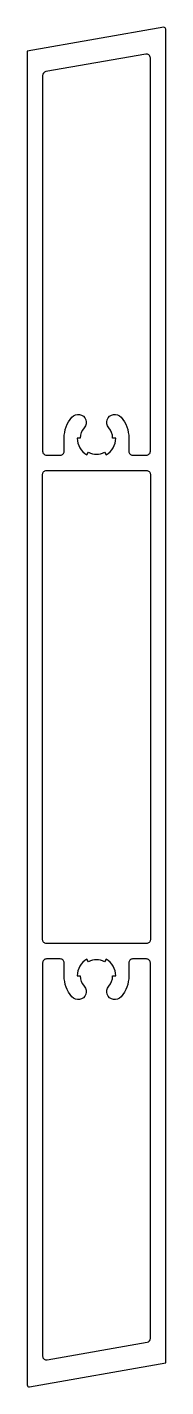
# Model space of a CAD drawing. Extents: x 213 to 231, y 133 to 310.
import ezdxf

# ---------------------------------------------------------------- set-up
doc = ezdxf.new("R2010")
doc.units = 0
doc.layers.get('0').update_dxf_attribs({"linetype": 'CONTINUOUS'})

msp = doc.modelspace()

# ---------------------------------------------------------------- linework, layer by layer
msp.add_line((230.81, 310.15), (230.81, 310.15))
for points in [[(231.06, 136.26), (231.06, 309.9, 0.414214), (230.81, 310.15), (230.81, 310.15), (213.06, 307.02), (213.06, 133.39, 0.466308), (213.35, 133.14)], [(220.46, 258.01, 0.178115), (219.96, 256.65), (219.56, 256.65, 0.267951), (220.81, 254.48), (221.01, 254.83, 0.267945), (223.11, 254.83), (223.31, 254.48, 0.267951), (224.56, 256.65), (224.16, 256.65, 0.178115), (223.66, 258.01, -1.002261), (225.25, 259.38, -0.178709), (226.26, 256.65), (226.26, 254.94, 0.414214), (226.76, 254.44), (228.56, 254.44, 0.414214), (229.06, 254.94), (229.06, 306.16, 0.466308), (228.47, 306.65), (215.47, 304.36, 0.36397), (215.06, 303.86), (215.06, 254.94, 0.414214), (215.56, 254.44), (217.36, 254.44, 0.414214), (217.86, 254.94), (217.86, 256.65, -0.178709), (218.87, 259.38, -1.002261)], [(215.06, 251.94, -0.414214), (215.56, 252.44), (228.56, 252.44, -0.414214), (229.06, 251.94), (229.06, 191.34, -0.414214), (228.56, 190.84), (215.56, 190.84, -0.414214), (215.06, 191.34)], [(224.16, 186.64), (224.56, 186.64, 0.267951), (223.31, 188.81), (223.11, 188.46, 0.267945), (221.01, 188.46), (220.81, 188.81, 0.267951), (219.56, 186.64), (219.96, 186.64, 0.178115), (220.46, 185.28, -1.002261), (218.87, 183.91, -0.178709), (217.86, 186.64), (217.86, 188.34, 0.414214), (217.36, 188.84), (215.56, 188.84, 0.414214), (215.06, 188.34), (215.06, 137.13, 0.466308), (215.65, 136.64), (228.65, 138.93, 0.36397), (229.06, 139.43), (229.06, 188.34, 0.414214), (228.56, 188.84), (226.76, 188.84, 0.414214), (226.26, 188.34), (226.26, 186.64, -0.178709), (225.25, 183.91, -1.002261), (223.66, 185.28, 0.178115)]]:
    msp.add_lwpolyline(points, format="xyb", close=True)

doc.saveas('drawing.dxf')
